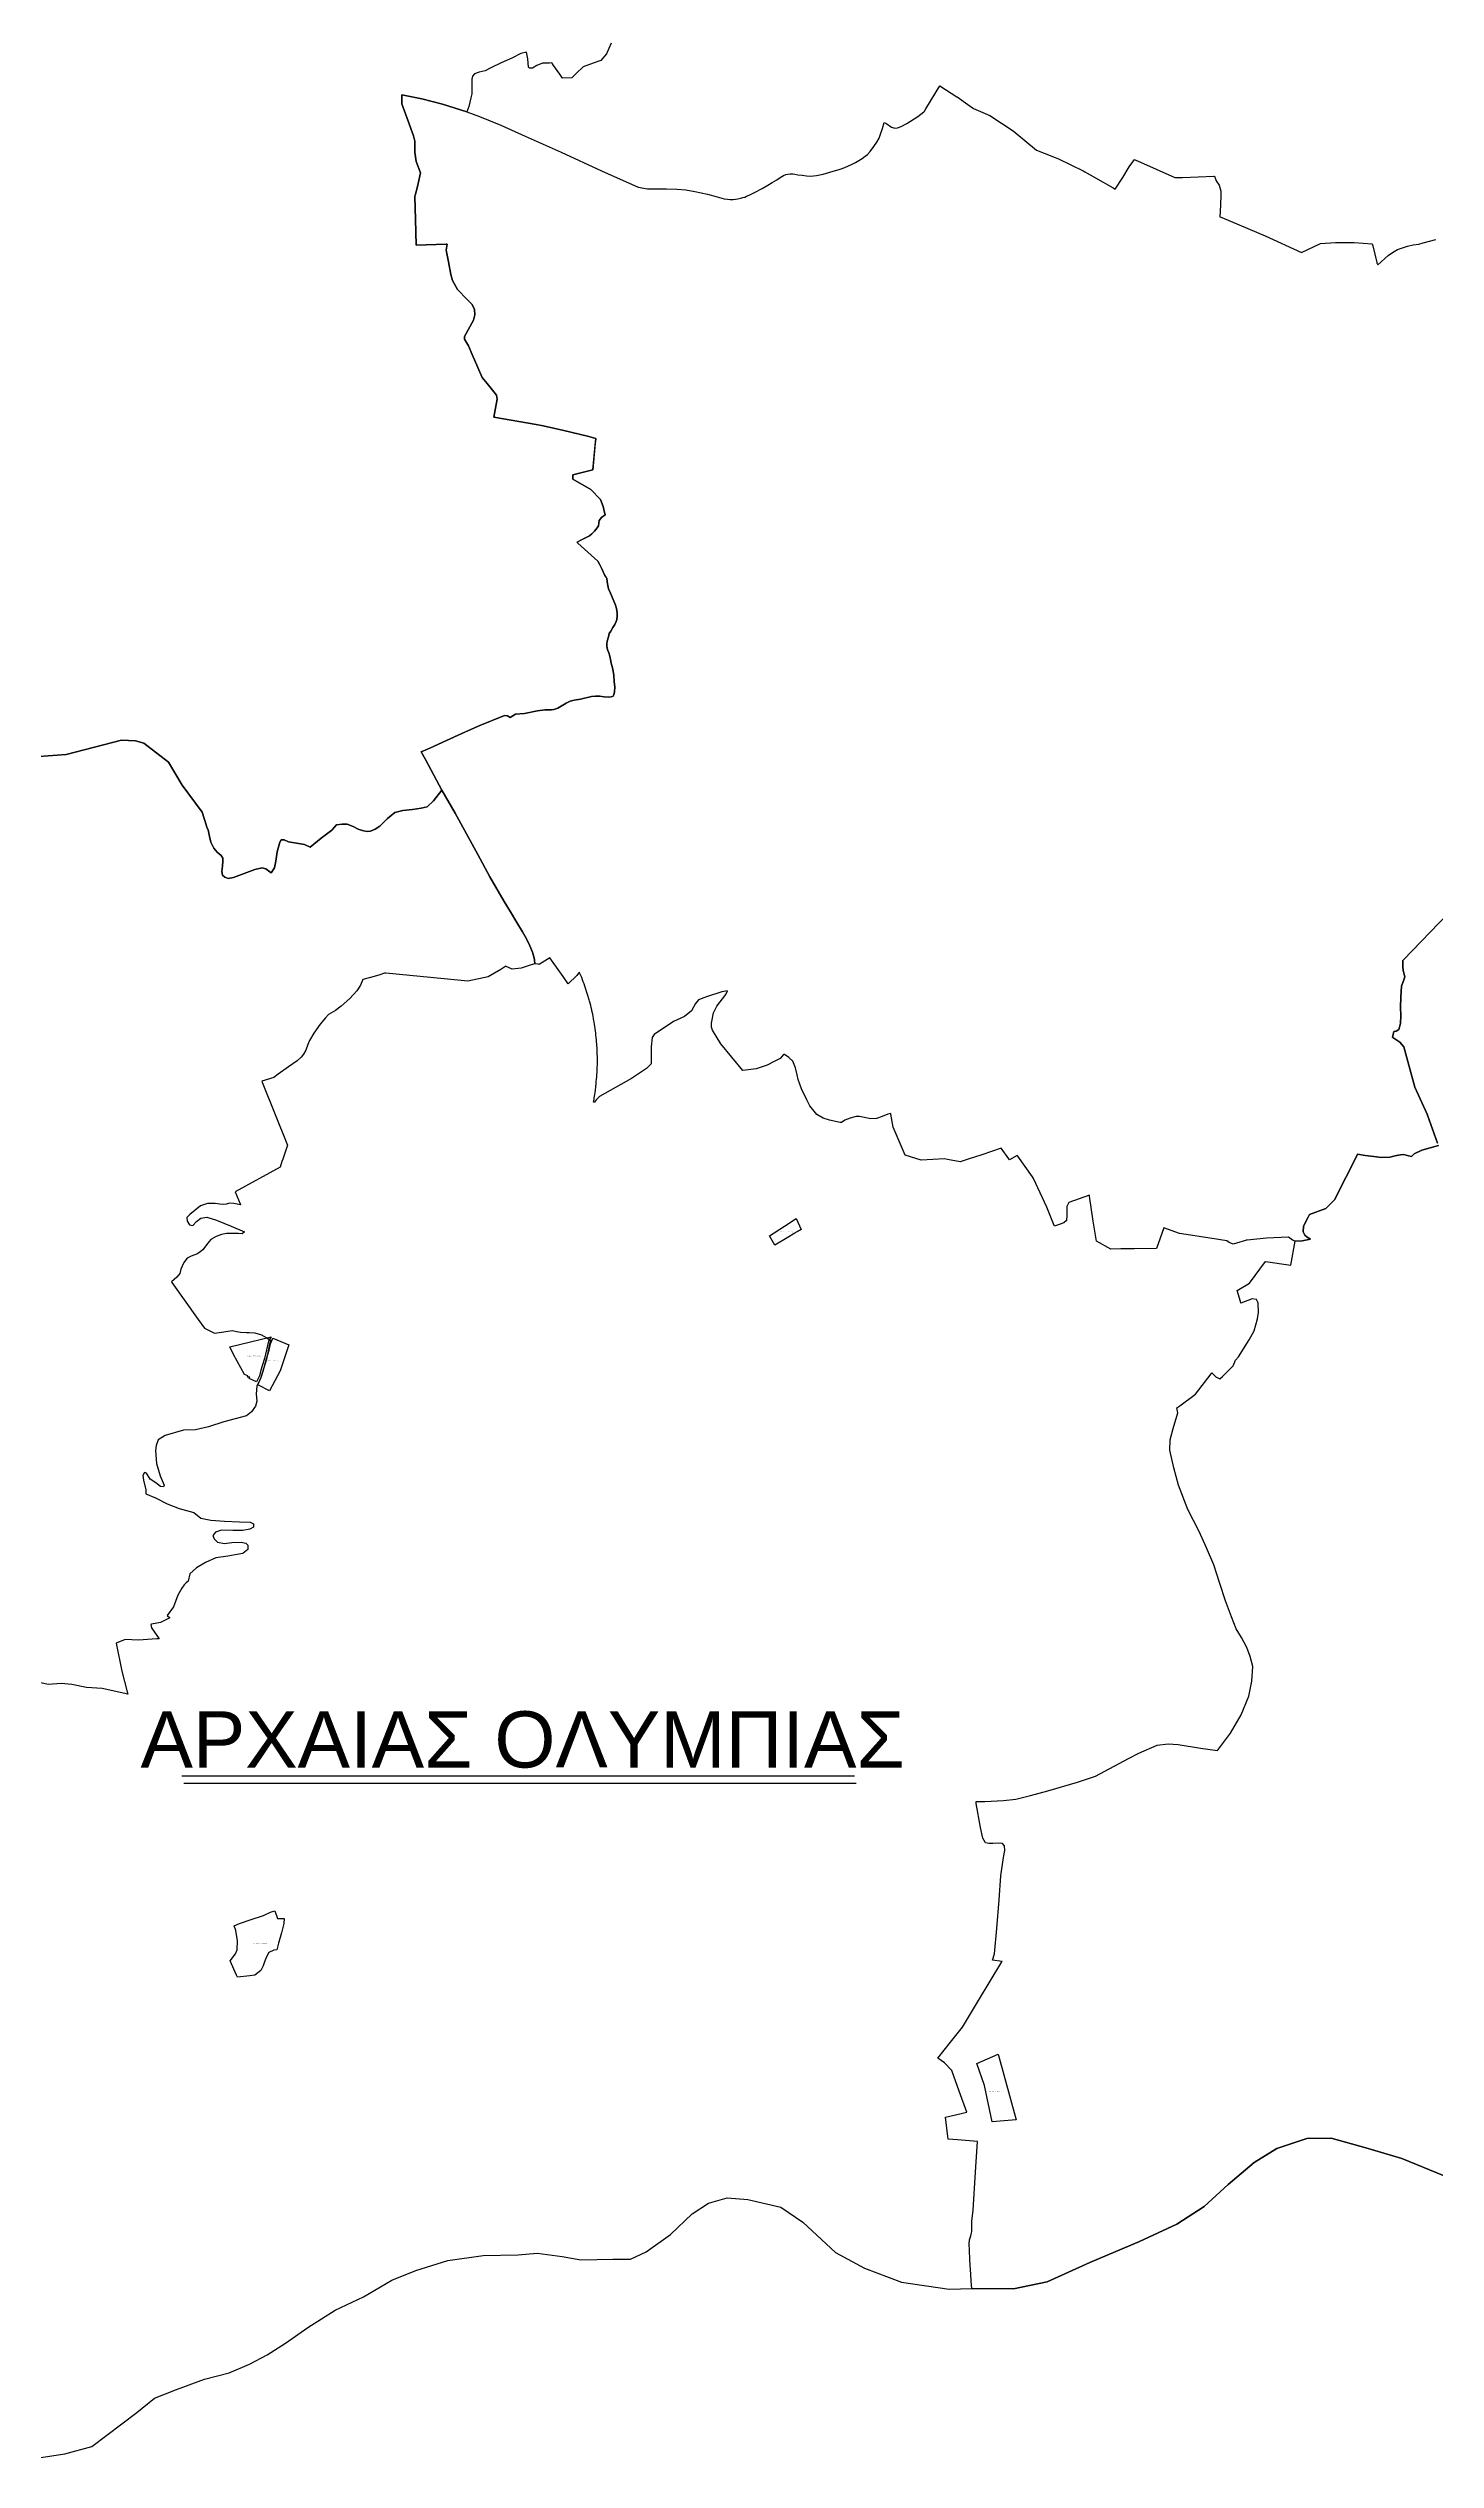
# Model space of a CAD drawing. Header units: metres. Extents: x 245125 to 394351, y 270578 to 4233311.
# Drawn here: x 289523 to 291993, y 4167088 to 4171379 of the extents above; entities that cross this region are included whole.
import ezdxf
from ezdxf.enums import TextEntityAlignment as Align
from ezdxf.lldxf.tags import DXFTag

# ---------------------------------------------------------------- set-up
doc = ezdxf.new("R2010")
doc.units = ezdxf.units.M
for name, color, linetype in [('4495-(228-329)', 103, 'Continuous'), ('ASTOTA', 7, 'Continuous'), ('topo2011', 23, 'Continuous'), ('ΗΛΕΙΑ_Ονομασία ΟΤΑ_ΟΚΧΕ', 6, 'Continuous')]:
    doc.layers.add(name, color=color, linetype=linetype)
doc.styles.add('ARIAL', font='arial.ttf')
doc.styles.get("Standard").update_dxf_attribs({"font": 'arial.ttf'})
tags = doc.linetypes.add('HIDDEN', pattern=[0.375, 0.25, -0.125]).pattern_tags.tags
tags[6:7] = [DXFTag(74, 4), DXFTag(75, 0), DXFTag(340, '0'), DXFTag(46, 1.0), DXFTag(50, 0.0), DXFTag(44, 0.0), DXFTag(45, 0.0)]
tags[4:5] = [DXFTag(74, 4), DXFTag(75, 0), DXFTag(340, '0'), DXFTag(46, 1.0), DXFTag(50, 0.0), DXFTag(44, 0.0), DXFTag(45, 0.0)]

msp = doc.modelspace()

# ---------------------------------------------------------------- linework, layer by layer
at = {"color": 23}
for p, q in [((289923.1, 4169083.5), (289923.1, 4169083.5)), ((289853, 4169054), (289846.6, 4169068.2)), ((289846.6, 4169068.2), (289846.6, 4169068.2)), ((291176.3, 4167792.9), (291176.3, 4167792.9))]:
    msp.add_line(p, q, dxfattribs=at)
at = {"layer": '4495-(228-329)', "color": 103}
for p, q in [((289761.4, 4168304.6), (290958.3, 4168304.6)), ((289764.6, 4168291.5), (290961.5, 4168291.5))]:
    msp.add_line(p, q, dxfattribs=at)
at = {"layer": 'ASTOTA', "color": 253, "linetype": 'HIDDEN', "ltscale": 300}
for points in [[(290525.2, 4171387.6), (290516.9, 4171368.6), (290506.8, 4171357.1), (290493.6, 4171352.2), (290475.3, 4171345.4), (290463.2, 4171333.7), (290455.3, 4171325.9), (290438.7, 4171325.6), (290433.8, 4171332.6), (290421.6, 4171350), (290421.3, 4171350.5), (290419.9, 4171352.5), (290415.4, 4171352.3), (290403.4, 4171351.8), (290393.1, 4171347.8), (290385.1, 4171343.4), (290380.2, 4171343), (290378.3, 4171345), (290376.8, 4171359.7), (290374.5, 4171371.6), (290364.8, 4171369.2), (290348.3, 4171361.2), (290329.4, 4171352.5), (290311.3, 4171343.6), (290300.9, 4171338.7), (290290.2, 4171336.1), (290281.9, 4171333.2), (290278.3, 4171328.8), (290277.2, 4171323.8), (290277.2, 4171314.6), (290277.1, 4171297.7), (290275.8, 4171290.4), (290271.9, 4171274.9), (290268.6, 4171265.5), (290225.4, 4171279.4), (290188.4, 4171288.5), (290152.5, 4171295.9), (290152.5, 4171293.5), (290152.5, 4171292.8), (290152.6, 4171286.9), (290152.6, 4171279.5), (290168, 4171237.4), (290169.3, 4171233.9), (290173.5, 4171222.9), (290175.9, 4171213.2), (290176.1, 4171193.8), (290178.1, 4171177.2), (290186.2, 4171157.2), (290181.7, 4171138), (290177, 4171118.1), (290176.8, 4171117.5), (290176.1, 4171114.4), (290177, 4171074.6), (290177.6, 4171051.3), (290178.1, 4171028), (290231.9, 4171029.8), (290232.4, 4171029.9), (290233.5, 4171029.9), (290231.6, 4171019.2), (290235.8, 4170998.5), (290240, 4170976.2), (290242.9, 4170965.3), (290251.7, 4170949.5), (290269.2, 4170931.4), (290277.7, 4170922.9), (290281.9, 4170913.8), (290282.6, 4170904.1), (290280.1, 4170895), (290264.1, 4170865.5), (290264.6, 4170860.9), (290271.2, 4170849.3), (290278, 4170833.9), (290288, 4170810.5), (290295.8, 4170792.9), (290304.6, 4170782.1), (290321.1, 4170761.3), (290322.4, 4170754.1), (290317.7, 4170728.7), (290316.6, 4170722.3), (290392, 4170708.9), (290404.2, 4170706.7), (290441.1, 4170698.6), (290483.2, 4170688.2), (290497.9, 4170684.1), (290497.4, 4170678.4), (290497.2, 4170676.1), (290492.7, 4170628.4), (290457.1, 4170619.6), (290457.1, 4170611.8), (290489.4, 4170593.3), (290506.4, 4170575.9), (290511.1, 4170563.3), (290514.4, 4170550.1), (290514.5, 4170549.6), (290514.7, 4170548.6), (290508, 4170543.5), (290504, 4170538.2), (290503.2, 4170533.3), (290502.8, 4170528.6), (290500.7, 4170525.4), (290495.8, 4170519.1), (290491.2, 4170514.4), (290486.7, 4170511.2), (290478.8, 4170507), (290471.5, 4170503.4), (290464.7, 4170499.5), (290465.7, 4170498.5), (290466.2, 4170498.1), (290501.9, 4170466.2), (290504.7, 4170460.4), (290508.7, 4170452), (290514.3, 4170440.4), (290515.9, 4170438.1), (290516.5, 4170437.1), (290517.6, 4170435.6), (290518.2, 4170429), (290519.2, 4170422.7), (290520.8, 4170416.6), (290524, 4170409.2), (290529.1, 4170397.8), (290532.9, 4170387.7), (290535, 4170382), (290536, 4170374.2), (290536.2, 4170367.3), (290535.7, 4170362.2), (290534.3, 4170358.6), (290531.7, 4170353.2), (290528.6, 4170347.9), (290524.6, 4170341.3), (290521.9, 4170337.1), (290520.5, 4170331.4), (290518.1, 4170323.5), (290517.4, 4170318.9), (290517.5, 4170315.5), (290518.1, 4170311.1), (290519.4, 4170306.7), (290521, 4170303), (290523.1, 4170296.8), (290524.1, 4170291), (290525.5, 4170284.7), (290527.6, 4170276.1), (290529, 4170270.2), (290529.9, 4170262.5), (290530.8, 4170251.9), (290531.8, 4170242), (290531.2, 4170233.6), (290530.3, 4170227.8), (290528.8, 4170225.8), (290525.4, 4170224.5), (290520.5, 4170224.2), (290512.9, 4170224.6), (290505.1, 4170225.7), (290497.7, 4170225.9), (290490.1, 4170225), (290470.7, 4170220.2), (290459.8, 4170218.7), (290452.4, 4170216.7), (290445.2, 4170213.5), (290430.7, 4170204.2), (290423.3, 4170201.9), (290419.2, 4170201.5), (290407.1, 4170201.2), (290394, 4170199.5), (290371.1, 4170194.9), (290355.4, 4170193.4), (290345.6, 4170187.9), (290340.9, 4170190.6), (290336, 4170191.2), (290334.2, 4170190.5), (290332.8, 4170190), (290291.6, 4170173.3), (290266.4, 4170162.5), (290225.7, 4170143.8), (290208.9, 4170136.1), (290198.6, 4170131.6), (290187.5, 4170126.8), (290194.9, 4170113.1), (290223.9, 4170058.2), (290209.2, 4170039.2), (290197.7, 4170028.8), (290187.5, 4170026.3), (290172, 4170023.8), (290154.6, 4170022.5), (290140.1, 4170018.6), (290127.4, 4170008.2), (290120.4, 4170000.9), (290113.7, 4169994.4), (290105.5, 4169988.9), (290096.9, 4169985.6), (290090.8, 4169985.1), (290084.3, 4169986.1), (290075.3, 4169989), (290066.1, 4169994), (290055.5, 4169997.7), (290046.3, 4169998), (290036.8, 4169996.6), (290028.2, 4169987.5), (290009.2, 4169973), (289989.9, 4169957.1), (289979.8, 4169961.8), (289951.3, 4169966.7), (289943.3, 4169969.9), (289938.1, 4169969.9), (289935.4, 4169966), (289931, 4169948.9), (289928.6, 4169932.4), (289926.3, 4169920.2), (289920.5, 4169911.2), (289910.8, 4169918.5), (289904, 4169920.2), (289890.9, 4169917.5), (289853.1, 4169902.8), (289843.8, 4169901.2), (289837.8, 4169903.6), (289833.8, 4169907.1), (289832.5, 4169913.9), (289833.4, 4169923.5), (289834.1, 4169932.4), (289834, 4169937.6), (289831.1, 4169942), (289823.9, 4169948.4), (289817.9, 4169955.5), (289812.9, 4169965.9), (289810.3, 4169976.3), (289807.9, 4169988.1), (289805.7, 4169992.1), (289804.9, 4169994.8), (289797.6, 4170019.6), (289761.8, 4170067.4), (289737.6, 4170108.2), (289693.3, 4170142.2), (289678.5, 4170146.3), (289653.7, 4170147.7), (289555.2, 4170122.1), (289507.2, 4170118.6)], [(291997.7, 4169426.4), (291968.5, 4169418.1), (291954.7, 4169411.2), (291951, 4169407.6), (291950, 4169406.7), (291944.5, 4169407.7), (291936.2, 4169410.2), (291930.1, 4169409.8), (291922.9, 4169408.1), (291911.1, 4169405.5), (291896.6, 4169405), (291883, 4169406.4), (291867.3, 4169408.4), (291853.9, 4169410.8), (291853, 4169409.1), (291812.9, 4169329.2), (291797.5, 4169314.1), (291768.3, 4169303.5), (291765.8, 4169298.6), (291757.7, 4169282.9), (291757, 4169272.4), (291760.2, 4169266.7), (291764.4, 4169262.8), (291769.9, 4169259.4), (291755.3, 4169256.6), (291743, 4169255.7), (291738, 4169257.5), (291730.9, 4169263), (291691.7, 4169261.3), (291657.6, 4169257.8), (291655.6, 4169257.6), (291654.7, 4169257.4), (291638.5, 4169252.3), (291632.2, 4169250.7), (291625.3, 4169253.4), (291621, 4169256.5), (291595.2, 4169260.5), (291537, 4169269.5), (291509, 4169279.6), (291496.2, 4169243.1), (291456.6, 4169242.5), (291432.7, 4169242.2), (291414.8, 4169241.9), (291389.1, 4169255.8), (291383.3, 4169291.4), (291376.8, 4169335.9), (291376.6, 4169337.5), (291340.2, 4169324.6), (291336.7, 4169317.9), (291336.2, 4169301.8), (291335.8, 4169293), (291330.9, 4169288.5), (291314.5, 4169282.7), (291314, 4169283.8), (291301, 4169316.4), (291277, 4169367.4), (291275.4, 4169370.7), (291249.1, 4169407.1), (291248, 4169408.6), (291234.4, 4169400.6), (291232.9, 4169402.7), (291219.7, 4169421.7), (291185.1, 4169409.7), (291160.8, 4169401.8), (291146.6, 4169397.3), (291123.8, 4169401.5), (291118.6, 4169402.4), (291077.2, 4169400.3), (291048.6, 4169408.7), (291027.1, 4169458.9), (291023.1, 4169482), (291023.1, 4169482.4), (291022.9, 4169483.2), (291017.6, 4169481.7), (291007.9, 4169477.6), (290997.8, 4169474.2), (290987.8, 4169473.5), (290967.4, 4169477.6), (290961.3, 4169477.7), (290950.9, 4169474.6), (290941.3, 4169471.4), (290935.1, 4169466.9), (290933.1, 4169467.3), (290914.1, 4169471.3), (290902.5, 4169474.9), (290891.7, 4169481.1), (290886.5, 4169487.1), (290879.1, 4169496.6), (290873.6, 4169507.6), (290863.9, 4169526.9), (290858.3, 4169543.6), (290856.2, 4169552), (290853.2, 4169564.1), (290848.7, 4169576.1), (290841.9, 4169582.8), (290833.9, 4169587.8), (290833.4, 4169588.1), (290832.8, 4169588.5), (290825.9, 4169580.9), (290815.5, 4169575.9), (290803, 4169568.9), (290783.6, 4169562.3), (290760, 4169559.7), (290720.7, 4169607.1), (290705.6, 4169631.3), (290703.8, 4169636.9), (290703.7, 4169644.1), (290707.7, 4169662.2), (290713.3, 4169674), (290729.5, 4169694.7), (290732.3, 4169701.6), (290722.2, 4169699.8), (290694.8, 4169690.7), (290680.8, 4169685.3), (290675.5, 4169678.6), (290668.2, 4169665.8), (290656.1, 4169656), (290636.3, 4169646.6), (290602.2, 4169623.9), (290598.3, 4169618.6), (290596.3, 4169601.9), (290596.3, 4169571.2), (290588.2, 4169563.1), (290561.4, 4169545.6), (290504.9, 4169513.4), (290499.4, 4169508), (290495.6, 4169503.5), (290494.2, 4169503), (290494.5, 4169505.5), (290495, 4169508.8), (290495.3, 4169510.7), (290496.2, 4169516.7), (290496.2, 4169517), (290496.7, 4169520.6), (290497.3, 4169524.6), (290498, 4169530.6), (290498.3, 4169533.2), (290498.4, 4169534.5), (290498.9, 4169539.3), (290499.4, 4169544.5), (290499.7, 4169548.5), (290500, 4169552.5), (290500.2, 4169556.5), (290500.5, 4169561.1), (290500.6, 4169564.4), (290500.8, 4169570.4), (290500.8, 4169574.4), (290500.8, 4169580), (290500.8, 4169584.4), (290500.7, 4169588.4), (290500.6, 4169592.4), (290500.4, 4169596.4), (290500.2, 4169601), (290500.1, 4169602.4), (290499.8, 4169606.4), (290499.5, 4169610.4), (290499.2, 4169614.4), (290498.8, 4169618.4), (290498.3, 4169623), (290497.9, 4169626.3), (290497.4, 4169630.3), (290496.9, 4169634.3), (290496.3, 4169638.2), (290495.7, 4169642.2), (290495.1, 4169645.7), (290494.7, 4169648.1), (290494, 4169652), (290493.3, 4169656), (290492.5, 4169659.9), (290491.2, 4169665.5), (290490.8, 4169667.7), (290489.8, 4169671.6), (290488.9, 4169675.5), (290487.9, 4169679.3), (290486.8, 4169683.2), (290486.2, 4169685.4), (290485.8, 4169687.1), (290484.1, 4169692.8), (290482.3, 4169698.5), (290480.4, 4169704.2), (290478.5, 4169709.9), (290477.1, 4169713.7), (290475.7, 4169717.4), (290474.3, 4169721.2), (290472.9, 4169724.9), (290471.8, 4169727.5), (290471.4, 4169728.6), (290469.8, 4169732.3), (290468.9, 4169734.6), (290467.5, 4169733), (290464.2, 4169728.9), (290449.1, 4169714), (290440, 4169726.6), (290416.2, 4169759.9), (290397.4, 4169748.3), (290395.3, 4169748.6), (290389.3, 4169749.6), (290388.8, 4169756.7), (290388, 4169761.6), (290385.5, 4169770), (290380.9, 4169781.7), (290374.9, 4169793.8), (290367.7, 4169806.4), (290357.7, 4169822.8), (290346.2, 4169841.8), (290335, 4169860.5), (290309.6, 4169904.4), (290287.9, 4169944), (290247.5, 4170017.3), (290223.9, 4170058.2), (290194.9, 4170113.1), (290187.5, 4170126.8), (290198.6, 4170131.6), (290208.9, 4170136.1), (290225.7, 4170143.8), (290266.4, 4170162.5), (290291.6, 4170173.3), (290332.8, 4170190), (290334.2, 4170190.5), (290336, 4170191.2), (290340.9, 4170190.6), (290345.6, 4170187.9), (290355.4, 4170193.4), (290371.1, 4170194.9), (290394, 4170199.5), (290407.1, 4170201.2), (290419.2, 4170201.5), (290423.3, 4170201.9), (290430.7, 4170204.2), (290445.2, 4170213.5), (290452.4, 4170216.7), (290459.8, 4170218.7), (290470.7, 4170220.2), (290490.1, 4170225), (290497.7, 4170225.9), (290505.1, 4170225.7), (290512.9, 4170224.6), (290520.5, 4170224.2), (290525.4, 4170224.5), (290528.8, 4170225.8), (290530.3, 4170227.8), (290531.2, 4170233.6), (290531.8, 4170242), (290530.8, 4170251.9), (290529.9, 4170262.5), (290529, 4170270.2), (290527.6, 4170276.1), (290525.5, 4170284.7), (290524.1, 4170291), (290523.1, 4170296.8), (290521, 4170303), (290519.4, 4170306.7), (290518.1, 4170311.1), (290517.5, 4170315.5), (290517.4, 4170318.9), (290518.1, 4170323.5), (290520.5, 4170331.4), (290521.9, 4170337.1), (290524.6, 4170341.3), (290528.6, 4170347.9), (290531.7, 4170353.2), (290534.3, 4170358.6), (290535.7, 4170362.2), (290536.2, 4170367.3), (290536, 4170374.2), (290535, 4170382), (290532.9, 4170387.7), (290529.1, 4170397.8), (290524, 4170409.2), (290520.8, 4170416.6), (290519.2, 4170422.7), (290518.2, 4170429), (290517.6, 4170435.6), (290516.5, 4170437.1), (290515.9, 4170438.1), (290514.3, 4170440.4), (290508.7, 4170452), (290504.7, 4170460.4), (290501.9, 4170466.2), (290466.2, 4170498.1), (290465.7, 4170498.5), (290464.7, 4170499.5), (290471.5, 4170503.4), (290478.8, 4170507), (290486.7, 4170511.2), (290491.2, 4170514.4), (290495.8, 4170519.1), (290500.7, 4170525.4), (290502.8, 4170528.6), (290503.2, 4170533.3), (290504, 4170538.2), (290508, 4170543.5), (290514.7, 4170548.6), (290514.5, 4170549.6), (290514.4, 4170550.1), (290511.1, 4170563.3), (290506.4, 4170575.9), (290489.4, 4170593.3), (290457.1, 4170611.8), (290457.1, 4170619.6), (290492.7, 4170628.4), (290497.4, 4170678.4), (290497.9, 4170684.1), (290483.2, 4170688.2), (290441.1, 4170698.6), (290404.2, 4170706.7), (290392, 4170708.9), (290316.6, 4170722.3), (290317.7, 4170728.7), (290322.4, 4170754.1), (290321.1, 4170761.3), (290304.6, 4170782.1), (290295.8, 4170792.9), (290288, 4170810.5), (290278, 4170833.9), (290271.2, 4170849.3), (290264.6, 4170860.9), (290264.1, 4170865.5), (290280.1, 4170895), (290282.6, 4170904.1), (290281.9, 4170913.8), (290277.7, 4170922.9), (290269.2, 4170931.4), (290251.7, 4170949.5), (290242.9, 4170965.3), (290240, 4170976.2), (290235.8, 4170998.5), (290231.6, 4171019.2), (290233.5, 4171029.9), (290232.4, 4171029.9), (290231.9, 4171029.8), (290178.1, 4171028), (290177.6, 4171051.3), (290177, 4171074.6), (290176.1, 4171114.4), (290176.8, 4171117.5), (290177, 4171118.1), (290181.7, 4171138), (290186.2, 4171157.2), (290178.1, 4171177.2), (290176.1, 4171193.8), (290175.9, 4171213.2), (290173.5, 4171222.9), (290169.3, 4171233.9), (290168, 4171237.4), (290152.6, 4171279.5), (290152.6, 4171286.9), (290152.5, 4171292.8), (290152.5, 4171293.5), (290152.5, 4171295.9), (290188.4, 4171288.5), (290225.4, 4171279.4), (290268.6, 4171265.5), (290291.2, 4171256.9), (290328.8, 4171241.9), (290372.4, 4171222), (290436.6, 4171193.7), (290508.2, 4171160.3), (290573.2, 4171131.5), (290590, 4171128.2), (290623.8, 4171128.4), (290642.5, 4171128), (290658, 4171126.4), (290674.4, 4171123.9), (290696.7, 4171119), (290713.8, 4171114.2), (290726.5, 4171110.9), (290732.4, 4171110.1), (290737.1, 4171109.6), (290742.4, 4171109.6), (290746.6, 4171110), (290751, 4171110.7), (290756.1, 4171111.7), (290759.6, 4171112.8), (290763.3, 4171113.9), (290766.4, 4171115.2), (290770.8, 4171117.2), (290780.5, 4171122.1), (290794.2, 4171129.3), (290804.4, 4171134.8), (290812.2, 4171139.5), (290820.2, 4171144.5), (290826.1, 4171148.5), (290832.4, 4171152.1), (290836.1, 4171153.7), (290840.1, 4171154.8), (290843.9, 4171155.4), (290848.6, 4171155.2), (290852.3, 4171154.6), (290857.8, 4171153.6), (290865.6, 4171152.5), (290873.2, 4171151.6), (290880.2, 4171151.2), (290885.4, 4171151.4), (290890.9, 4171152.1), (290902.9, 4171154.5), (290914.6, 4171157.9), (290932.7, 4171163.7), (290941.5, 4171166.6), (290947.7, 4171169.1), (290954.2, 4171172.2), (290960.1, 4171175.2), (290966, 4171178.6), (290972.1, 4171182.6), (290977.6, 4171186.4), (290981.5, 4171189.6), (290986.6, 4171195.1), (290992.9, 4171203.7), (290998.1, 4171211.5), (291002.1, 4171218.6), (291005.5, 4171227.5), (291008.3, 4171236.1), (291011.5, 4171246.8), (291014.3, 4171245.3), (291024.6, 4171238.3), (291030.5, 4171236.3), (291034.8, 4171236.8), (291041.6, 4171239.2), (291051.8, 4171244.9), (291071, 4171257), (291082.1, 4171265.3), (291083, 4171266.7), (291085.5, 4171270.9), (291110.5, 4171311.7), (291140.6, 4171292.3), (291141.1, 4171292), (291160.2, 4171278.6), (291170.1, 4171271.7), (291199.5, 4171259), (291241.1, 4171231.7), (291282.2, 4171197.4), (291296.2, 4171192.1), (291315.9, 4171184.5), (291321.5, 4171181.8), (291365.2, 4171160.5), (291368.3, 4171158.7), (291387.4, 4171147.9), (291418.7, 4171130.2), (291422.7, 4171127.8), (291436.2, 4171148.6), (291447.4, 4171167.5), (291456.6, 4171180.4), (291460.6, 4171179), (291462.2, 4171178.4), (291528.4, 4171148.6), (291542.3, 4171148.7), (291598.1, 4171150.9), (291599.5, 4171150.9), (291602.3, 4171143), (291607.6, 4171135), (291610.4, 4171124.4), (291610.6, 4171117.6), (291609.7, 4171099.2), (291608.9, 4171078.8), (291610.6, 4171078.1), (291612.4, 4171077.3), (291689.2, 4171045), (291754.3, 4171015.4), (291787.8, 4171031.1), (291814.6, 4171032.7), (291847.8, 4171032.7), (291880, 4171030.8), (291881.3, 4171026.8), (291888, 4170997.1), (291888.3, 4170996.3), (291888.7, 4170995.5), (291889.7, 4170993), (291908.3, 4171010), (291915.8, 4171015.2), (291925, 4171020.3), (291933.8, 4171023.6), (291943, 4171026.2), (291952.9, 4171028.8), (291963.1, 4171030), (291970.7, 4171032.1), (291993.2, 4171038.4)], [(289507.2, 4170118.6), (289555.2, 4170122.1), (289653.7, 4170147.7), (289678.5, 4170146.3), (289693.3, 4170142.2), (289737.6, 4170108.2), (289761.8, 4170067.4), (289797.6, 4170019.6), (289804.9, 4169994.8), (289805.7, 4169992.1), (289807.9, 4169988.1), (289810.3, 4169976.3), (289812.9, 4169965.9), (289817.9, 4169955.5), (289823.9, 4169948.4), (289831.1, 4169942), (289834, 4169937.6), (289834.1, 4169932.4), (289833.4, 4169923.5), (289832.5, 4169913.9), (289833.8, 4169907.1), (289837.8, 4169903.6), (289843.8, 4169901.2), (289853.1, 4169902.8), (289890.9, 4169917.5), (289904, 4169920.2), (289910.8, 4169918.5), (289920.5, 4169911.2), (289926.3, 4169920.2), (289928.6, 4169932.4), (289931, 4169948.9), (289935.4, 4169966), (289938.1, 4169969.9), (289943.3, 4169969.9), (289951.3, 4169966.7), (289979.8, 4169961.8), (289989.9, 4169957.1), (290009.2, 4169973), (290028.2, 4169987.5), (290036.8, 4169996.6), (290046.3, 4169998), (290055.5, 4169997.7), (290066.1, 4169994), (290075.3, 4169989), (290084.3, 4169986.1), (290090.8, 4169985.1), (290096.9, 4169985.6), (290105.5, 4169988.9), (290113.7, 4169994.4), (290120.4, 4170000.9), (290127.4, 4170008.2), (290140.1, 4170018.6), (290154.6, 4170022.5), (290172, 4170023.8), (290187.5, 4170026.3), (290197.7, 4170028.8), (290209.2, 4170039.2), (290223.9, 4170058.2), (290247.5, 4170017.3), (290287.9, 4169944), (290309.6, 4169904.4), (290335, 4169860.5), (290346.2, 4169841.8), (290357.7, 4169822.8), (290367.7, 4169806.4), (290374.9, 4169793.8), (290380.9, 4169781.7), (290385.5, 4169770), (290388, 4169761.6), (290388.8, 4169756.7), (290389.3, 4169749.6), (290383.1, 4169747.5), (290365, 4169741.6), (290348.9, 4169739.7), (290337.5, 4169745.2), (290336, 4169744.2), (290328.9, 4169739.2), (290306.7, 4169726), (290270.2, 4169718.7), (290228.3, 4169723), (290124.3, 4169732.7), (290122.2, 4169732.9), (290111.8, 4169729.2), (290097, 4169725), (290083.2, 4169721.5), (290079.1, 4169711.7), (290072.5, 4169701.6), (290060, 4169688), (290044.7, 4169674.1), (290034.9, 4169666.5), (290022, 4169659), (290017.2, 4169653.3), (290007.5, 4169641.8), (289996.3, 4169626.3), (289988.7, 4169613), (289985.6, 4169606.1), (289982, 4169595.9), (289977.8, 4169588.4), (289973.9, 4169583.2), (289966.6, 4169576.9), (289951, 4169566.4), (289932.8, 4169553.3), (289924.9, 4169547), (289903.6, 4169540.6), (289904.4, 4169538.7), (289949.2, 4169426.7), (289940.9, 4169401.8), (289939.5, 4169397.6), (289936.1, 4169387.6), (289856.3, 4169343.5), (289864.9, 4169322.4), (289865.7, 4169320.5), (289853.8, 4169323.2), (289846.5, 4169323.7), (289840.4, 4169321.8), (289836.1, 4169321), (289828.7, 4169321.5), (289820.3, 4169323.2), (289807, 4169322.9), (289794.6, 4169318.7), (289784.9, 4169311), (289775.3, 4169303.3), (289770.4, 4169297.9), (289770.6, 4169291.3), (289774.7, 4169285), (289780.8, 4169283.6), (289787.3, 4169290.7), (289795.2, 4169297.1), (289805.8, 4169298.6), (289822.7, 4169293.2), (289848.9, 4169282.7), (289872.9, 4169272.6), (289868.8, 4169268.7), (289862.1, 4169269.5), (289852.5, 4169269.4), (289840.7, 4169269.4), (289832, 4169267.7), (289822.5, 4169264), (289812.8, 4169258.7), (289806.8, 4169251.7), (289798.7, 4169240.7), (289789.2, 4169233.6), (289777.7, 4169229.3), (289770.6, 4169225.4), (289764.6, 4169217.7), (289759.4, 4169206), (289757.6, 4169198.5), (289752.1, 4169191.6), (289742.6, 4169183.8), (289743.5, 4169182.5), (289790.3, 4169116.8), (289801.3, 4169101.4), (289819.1, 4169092.5), (289835.7, 4169094.8), (289843, 4169095.6), (289851.4, 4169096.7), (289856.2, 4169095.7), (289865.8, 4169093.8), (289876.2, 4169093.6), (289881.1, 4169093.7), (289891.2, 4169092.8), (289903.2, 4169089), (289911.3, 4169084.4), (289919.8, 4169079.3), (289917.2, 4169072.5), (289911.7, 4169045.9), (289904.6, 4169022.7), (289901.3, 4169011.4), (289894.9, 4168998.2), (289893.7, 4168984.3), (289894.6, 4168971.3), (289892.2, 4168962.1), (289885.1, 4168952.2), (289876.3, 4168945.3), (289836, 4168934.4), (289808.4, 4168925.6), (289785.3, 4168920), (289764, 4168919.6), (289731.7, 4168909.9), (289719.3, 4168902.7), (289715.3, 4168892.2), (289714.3, 4168883.5), (289716.2, 4168860.5), (289722.5, 4168838.6), (289729.6, 4168822), (289728.4, 4168818.7), (289723.4, 4168819.3), (289714.7, 4168825.8), (289704.9, 4168832.6), (289698.4, 4168843.1), (289694.6, 4168844.3), (289691.6, 4168838.8), (289692.8, 4168830.4), (289697.1, 4168813.4), (289697, 4168806.3), (289714.2, 4168799.3), (289735.2, 4168788.7), (289756.5, 4168780.2), (289782.8, 4168773.2), (289795, 4168762.9), (289812.7, 4168759.3), (289837.2, 4168758), (289863.7, 4168756.7), (289882.6, 4168755.7), (289889, 4168753), (289888.8, 4168746.8), (289882.1, 4168743.3), (289870, 4168741.3), (289852, 4168741.2), (289831.7, 4168741.7), (289821.1, 4168738.3), (289816.6, 4168732.3), (289818.9, 4168726.3), (289824.9, 4168720.2), (289837, 4168717.7), (289850.1, 4168719.6), (289867, 4168720.4), (289875.3, 4168718.4), (289878.8, 4168715), (289878.7, 4168707), (289869.6, 4168700.3), (289842.8, 4168695.6), (289821.9, 4168692.3), (289803.2, 4168684.2), (289787.4, 4168674.8), (289775.5, 4168664.2), (289772.3, 4168650.9), (289769.2, 4168648), (289765.2, 4168644.2), (289761.5, 4168638.2), (289753.9, 4168625.8), (289746.3, 4168605.2), (289735.3, 4168590.1), (289739.6, 4168585.7), (289723.3, 4168577.2), (289707.4, 4168574.3), (289705.8, 4168574), (289707.3, 4168567.7), (289720.7, 4168548.5), (289716.9, 4168548.3), (289708.7, 4168547.7), (289684.3, 4168546), (289660.2, 4168547.3), (289644.2, 4168540.8), (289654.3, 4168490.7), (289663.7, 4168454.3), (289664.9, 4168449.6), (289619.5, 4168460), (289591.6, 4168462), (289565.3, 4168467), (289546.2, 4168469), (289523.4, 4168466.9), (289472.8, 4168478.6)], [(292030.6, 4169855.3), (291935.7, 4169756.4), (291934.5, 4169755.2), (291934.4, 4169743.9), (291934.9, 4169737.4), (291937.8, 4169726.1), (291936.4, 4169721.1), (291931.8, 4169709.6), (291931.3, 4169700), (291930.9, 4169690.3), (291930.2, 4169671.7), (291931.1, 4169657.5), (291930.1, 4169643.5), (291927.4, 4169632.8), (291922.6, 4169629.6), (291918.4, 4169629.2), (291916.2, 4169618.4), (291916.5, 4169618.2), (291929, 4169610), (291936.3, 4169601.8), (291955.7, 4169530.1), (291977.7, 4169481.8), (291978.2, 4169480.2), (291996.2, 4169430.5)], [(291996.2, 4169430.5), (291978.2, 4169480.2), (291977.7, 4169481.8), (291955.7, 4169530.1), (291936.3, 4169601.8), (291929, 4169610), (291916.5, 4169618.2), (291916.2, 4169618.4), (291918.4, 4169629.2), (291922.6, 4169629.6), (291927.4, 4169632.8), (291930.1, 4169643.5), (291931.1, 4169657.5), (291930.2, 4169671.7), (291930.9, 4169690.3), (291931.3, 4169700), (291931.8, 4169709.6), (291936.4, 4169721.1), (291937.8, 4169726.1), (291934.9, 4169737.4), (291934.4, 4169743.9), (291934.5, 4169755.2), (291935.7, 4169756.4), (292030.6, 4169855.3)], [(292083.4, 4167562.1), (291932.7, 4167623.6), (291868.8, 4167642.9), (291806.8, 4167659.7), (291763.4, 4167659.1), (291710.4, 4167641.7), (291670, 4167616.4), (291623.7, 4167577.2), (291581.1, 4167538.2), (291532.5, 4167506.5), (291465.7, 4167475.7), (291377.5, 4167438.5), (291301.3, 4167404.4), (291241.3, 4167391.8), (291167.2, 4167392.2), (291166.4, 4167405.2), (291165.5, 4167418), (291164.5, 4167434.1), (291163.8, 4167443.8), (291163, 4167460.7), (291162.6, 4167471.1), (291163.1, 4167478.8), (291165.3, 4167485.9), (291166.6, 4167491.6), (291167.1, 4167493.9), (291167.5, 4167512.4), (291169.6, 4167531.8), (291173.9, 4167599.2), (291176.9, 4167644.7), (291177.6, 4167653.9), (291142.1, 4167656.7), (291125.5, 4167658.1), (291124.9, 4167662.6), (291122.9, 4167677.5), (291120.2, 4167697), (291158.5, 4167706.2), (291145, 4167743.7), (291132.6, 4167778.2), (291131.9, 4167780), (291118.7, 4167794.1), (291107, 4167801.9), (291129.5, 4167830.5), (291150.5, 4167857.2), (291179.3, 4167905), (291220.7, 4167973.5), (291221.3, 4167974.4), (291203.9, 4167976.4), (291207.8, 4167987.6), (291211.7, 4168033.1), (291215.7, 4168083.8), (291219.1, 4168126.5), (291223.6, 4168159.3), (291226.1, 4168171.8), (291225.4, 4168179.9), (291222, 4168183.9), (291215.1, 4168184.7), (291204.6, 4168184.2), (291197.3, 4168184.1), (291191.5, 4168185.3), (291187.1, 4168193.9), (291182.6, 4168212.7), (291175.3, 4168255.6), (291174.8, 4168258.8), (291190.2, 4168259), (291223.5, 4168260.4), (291245.4, 4168263), (291271.9, 4168269.6), (291302.8, 4168277.9), (291355.6, 4168293.4), (291385.9, 4168303.1), (291387.7, 4168303.7), (291446, 4168335.1), (291464.4, 4168345), (291497.5, 4168358.9), (291516.8, 4168361.3), (291534.6, 4168360.6), (291574.3, 4168353.6), (291604.5, 4168349.4), (291627.7, 4168380.7), (291647, 4168412.8), (291660.2, 4168446.1), (291666, 4168472.9), (291667.6, 4168499.1), (291662.9, 4168516.8), (291657, 4168532.9), (291647.3, 4168550.5), (291637.7, 4168566.1), (291629.6, 4168587.2), (291619.1, 4168615.9), (291608.6, 4168646.9), (291598.2, 4168679.8), (291585.3, 4168710.5), (291571.9, 4168739.3), (291551.9, 4168778.3), (291535.2, 4168821.8), (291526.9, 4168852.7), (291519.5, 4168883.8), (291520.6, 4168902.3), (291525.5, 4168922.7), (291534, 4168950.2), (291532.3, 4168959.4), (291537.4, 4168963.1), (291565.4, 4168983.7), (291593.3, 4169019.8), (291594.5, 4169021.5), (291601.9, 4169014.3), (291608.7, 4169010.9), (291613.4, 4169015.1), (291632.2, 4169034.1), (291636.6, 4169043.9), (291641.7, 4169049.9), (291660.7, 4169080.4), (291669.6, 4169096.4), (291675.7, 4169117.5), (291677.7, 4169129.1), (291676.8, 4169146.4), (291674.3, 4169152.4), (291666.1, 4169153.6), (291646.1, 4169145.9), (291645.4, 4169148.4), (291639.6, 4169168.3), (291661.5, 4169181.1), (291690.1, 4169219.7), (291734.9, 4169213.3), (291743, 4169255.7), (291755.3, 4169256.6), (291769.9, 4169259.4), (291764.4, 4169262.8), (291760.2, 4169266.7), (291757, 4169272.4), (291757.7, 4169282.9), (291765.8, 4169298.6), (291768.3, 4169303.5), (291797.5, 4169314.1), (291812.9, 4169329.2), (291853, 4169409.1), (291853.9, 4169410.8), (291867.3, 4169408.4), (291883, 4169406.4), (291896.6, 4169405), (291911.1, 4169405.5), (291922.9, 4169408.1), (291930.1, 4169409.8), (291936.2, 4169410.2), (291944.5, 4169407.7), (291950, 4169406.7), (291951, 4169407.6), (291954.7, 4169411.2), (291968.5, 4169418.1), (291997.7, 4169426.4)], [(289482.8, 4167087.5), (289553.2, 4167098.4), (289601.2, 4167110.9), (289681.4, 4167171.7), (289712.3, 4167196.9), (289751.9, 4167212.7), (289801.4, 4167230.7), (289845.7, 4167242.2), (289881.4, 4167257.4), (289913.3, 4167274), (289945.7, 4167295), (289985.2, 4167323), (290034.3, 4167354), (290084.4, 4167377.3), (290135, 4167407.4), (290177.9, 4167424.1), (290234.8, 4167442.3), (290297.3, 4167450.9), (290360.1, 4167452.3), (290393.7, 4167455.4), (290438.2, 4167449.1), (290471.3, 4167443.4), (290528.2, 4167444.4), (290559.9, 4167444.7), (290587.4, 4167457.3), (290630.9, 4167488.2), (290669.5, 4167525.4), (290698.6, 4167544.1), (290731.6, 4167553.8), (290768.9, 4167550.4), (290827.6, 4167537.3), (290866.4, 4167510.2), (290924.9, 4167456.3), (290976, 4167428.5), (291042.1, 4167403.5), (291127.1, 4167391.1), (291167.2, 4167392.2), (291241.3, 4167391.8), (291301.3, 4167404.4), (291377.5, 4167438.5), (291465.7, 4167475.7), (291532.5, 4167506.5), (291581.1, 4167538.2), (291623.7, 4167577.2), (291670, 4167616.4), (291710.4, 4167641.7), (291763.4, 4167659.1), (291806.8, 4167659.7), (291868.8, 4167642.9), (291932.7, 4167623.6), (292083.4, 4167562.1)], [(289482.8, 4167087.5), (289553.2, 4167098.4), (289601.2, 4167110.9), (289681.4, 4167171.7), (289712.3, 4167196.9), (289751.9, 4167212.7), (289801.4, 4167230.7), (289845.7, 4167242.2), (289881.4, 4167257.4), (289913.3, 4167274), (289945.7, 4167295), (289985.2, 4167323), (290034.3, 4167354), (290084.4, 4167377.3), (290135, 4167407.4), (290177.9, 4167424.1), (290234.8, 4167442.3), (290297.3, 4167450.9), (290360.1, 4167452.3), (290393.7, 4167455.4), (290438.2, 4167449.1), (290471.3, 4167443.4), (290528.2, 4167444.4), (290559.9, 4167444.7), (290587.4, 4167457.3), (290630.9, 4167488.2), (290669.5, 4167525.4), (290698.6, 4167544.1), (290731.6, 4167553.8), (290768.9, 4167550.4), (290827.6, 4167537.3), (290866.4, 4167510.2), (290924.9, 4167456.3), (290976, 4167428.5), (291042.1, 4167403.5), (291127.1, 4167391.1), (291167.2, 4167392.2), (291241.3, 4167391.8), (291301.3, 4167404.4), (291377.5, 4167438.5), (291465.7, 4167475.7), (291532.5, 4167506.5), (291581.1, 4167538.2), (291623.7, 4167577.2), (291670, 4167616.4), (291710.4, 4167641.7), (291763.4, 4167659.1), (291806.8, 4167659.7), (291868.8, 4167642.9), (291932.7, 4167623.6), (292083.4, 4167562.1)]]:
    msp.add_lwpolyline(points, dxfattribs=at)
at = {"layer": 'topo2011', "color": 23}
for p, q in [((290834, 4169282.7), (290854.7, 4169296)), ((290854.7, 4169296), (290863.4, 4169276.7)), ((290807.3, 4169265.5), (290815.7, 4169270.9)), ((290816.9, 4169248.9), (290807.3, 4169265.5)), ((290815.7, 4169270.9), (290834, 4169282.7)), ((290838.9, 4169262), (290816.9, 4169248.9)), ((290852, 4169269.9), (290838.9, 4169262)), ((290853.5, 4169271.1), (290852, 4169269.9)), ((290856.4, 4169272.7), (290853.5, 4169271.1)), ((290863.4, 4169276.7), (290856.4, 4169272.7)), ((289846.6, 4169068.2), (289920, 4169085.7)), ((289915.4, 4169078), (289912.1, 4169062.3)), ((289920, 4169085.7), (289915.4, 4169078)), ((289916.5, 4169062.1), (289918.8, 4169073.2)), ((289918.8, 4169073.2), (289923.1, 4169083.5)), ((289923.1, 4169083.5), (289951.7, 4169071.7)), ((289951.7, 4169071.7), (289936.4, 4169025.1)), ((289872.9, 4169018.8), (289853, 4169054)), ((289908.1, 4169047.3), (289901.9, 4169026.4)), ((289905.9, 4169024.9), (289912.1, 4169046.5)), ((289912.1, 4169062.3), (289908.1, 4169047.3)), ((289912.1, 4169046.5), (289916.5, 4169062.1)), ((289878.4, 4169016.4), (289872.9, 4169018.8)), ((289878.3, 4169013.9), (289878.4, 4169016.4)), ((289882.3, 4169013.7), (289878.3, 4169013.9)), ((289881, 4169011.4), (289882.3, 4169013.7)), ((289894.1, 4169005.5), (289881, 4169011.4)), ((289899.2, 4169016.5), (289894.1, 4169005.5)), ((289896.4, 4169000.3), (289903.2, 4169015)), ((289917, 4168989.8), (289896.4, 4169000.3)), ((289901.9, 4169026.4), (289899.2, 4169016.5)), ((289903.2, 4169015), (289905.9, 4169024.9)), ((289936.4, 4169025.1), (289917, 4168989.8)), ((289854.5, 4168037.9), (289864.1, 4168041.8)), ((289854.5, 4168037.9), (289864.1, 4168041.8)), ((289864.1, 4168041.8), (289882.6, 4168048.5)), ((289882.6, 4168048.5), (289906.3, 4168056)), ((289906.3, 4168056), (289919.1, 4168062)), ((289919.1, 4168062), (289926.9, 4168064.6)), ((289926.9, 4168064.6), (289931.5, 4168050.6)), ((289931.5, 4168050.6), (289943.5, 4168050.6)), ((289943, 4168041.9), (289938.9, 4168025)), ((289943.5, 4168050.6), (289943, 4168041.9)), ((289857.4, 4168029.6), (289854.5, 4168037.9)), ((289854.5, 4168037.9), (289854.5, 4168037.9)), ((289860.4, 4168011.1), (289857.4, 4168029.6)), ((289859.5, 4167994.9), (289860.4, 4168011.1)), ((289933.2, 4168006.7), (289930.3, 4167994.8)), ((289938.9, 4168025), (289933.2, 4168006.7)), ((289847.5, 4167975.1), (289856.7, 4167987.6)), ((289858.6, 4167949.7), (289847.5, 4167975.1)), ((289856.7, 4167987.6), (289859.5, 4167994.9)), ((289902, 4167957.9), (289891.1, 4167950.1)), ((289905.8, 4167966.6), (289902, 4167957.9)), ((289908.2, 4167973.6), (289905.8, 4167966.6)), ((289912.1, 4167982.3), (289908.2, 4167973.6)), ((289916.3, 4167990.1), (289912.1, 4167982.3)), ((289924.8, 4167994.5), (289916.3, 4167990.1)), ((289930.3, 4167994.8), (289924.8, 4167994.5)), ((289860.1, 4167946.3), (289858.6, 4167949.7)), ((289882.1, 4167948.4), (289860.1, 4167946.3)), ((289891.1, 4167950.1), (289882.1, 4167948.4)), ((291176.3, 4167792.9), (291214, 4167809)), ((291190, 4167753.6), (291176.3, 4167792.9)), ((291214, 4167809), (291246.3, 4167692.6)), ((291203.5, 4167689.1), (291190, 4167753.6)), ((291246.3, 4167692.6), (291203.5, 4167689.1))]:
    msp.add_line(p, q, dxfattribs=at)

# ---------------------------------------------------------------- texts
at = {"layer": 'topo2011', "color": 23, "ltscale": 2, "char_height": 1, "width": 3.661, "attachment_point": 1}
for insert in [(290824.4, 4169273.1), (289877.8, 4169052.3), (289913.4, 4169043.5), (289888.8, 4168006.5), (291198.2, 4167743.6)]:
    msp.add_mtext('ΑΝΑΓΝΩΣΤΟΠΟΥΛΟΥ-11(ορθογωνιες)', dxfattribs=dict(at, insert=insert))
at = {"layer": 'ΗΛΕΙΑ_Ονομασία ΟΤΑ_ΟΚΧΕ', "color": 253, "style": 'ARIAL'}
msp.add_text('ΑΡΧΑΙΑΣ ΟΛΥΜΠΙΑΣ', height=100, dxfattribs=at).set_placement((290368, 4168369.4), align=Align.MIDDLE)

doc.saveas('drawing.dxf')
